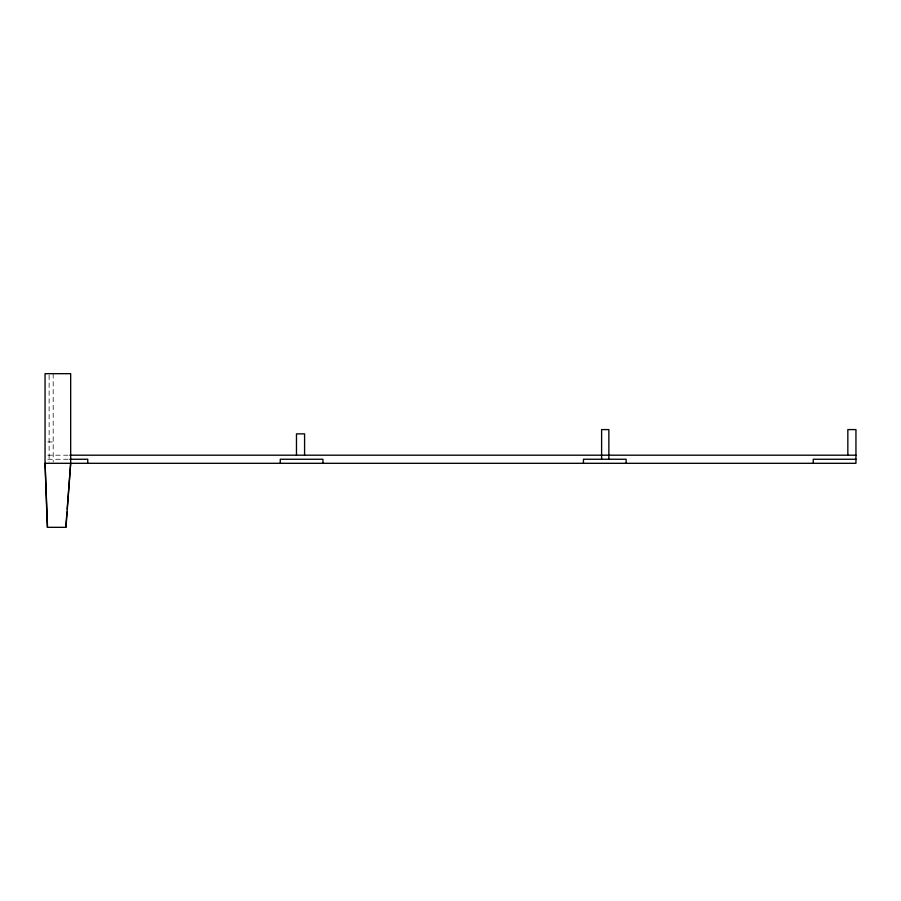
<?xml version="1.0" encoding="UTF-8"?>
<svg xmlns="http://www.w3.org/2000/svg" width="901" height="901" viewBox="0 0 901 901"><rect width="100%" height="100%" fill="white"/><g stroke="black" fill="none" stroke-linecap="round" stroke-linejoin="round"><path stroke-width="0.68" stroke-dasharray="4.5 3.38" d="M47.776 441.963L53.182 441.963M47.821 455.196L69.017 455.196M47.821 459.251L68.476 459.251M53.182 373.678L53.182 461.965M49.127 375.086L49.127 461.898"/><path stroke-width="1.35" d="M70.672 463.305L65.976 527.322L47.348 527.322L45.05 463.305L45.05 373.678L70.672 373.678L70.672 463.305L67.17 509.223M65.796 527.322L66.956 512.016M69.85 455.196L855.95 455.196M69.85 459.251L87.746 459.251L87.746 463.305M855.927 459.251L813.254 459.251L813.254 463.305M47.528 527.322L45.073 463.305L855.95 463.305L855.95 429.586L847.841 429.586L847.841 455.196M626.127 463.305L626.127 459.251L583.454 459.251L583.454 463.305M608.862 459.251L608.862 429.586L601.609 429.586L601.609 459.251M322.941 463.305L322.941 459.251L280.267 459.251L280.267 463.305M304.583 455.196L304.583 433.854L296.474 433.854L296.474 455.196"/></g></svg>
